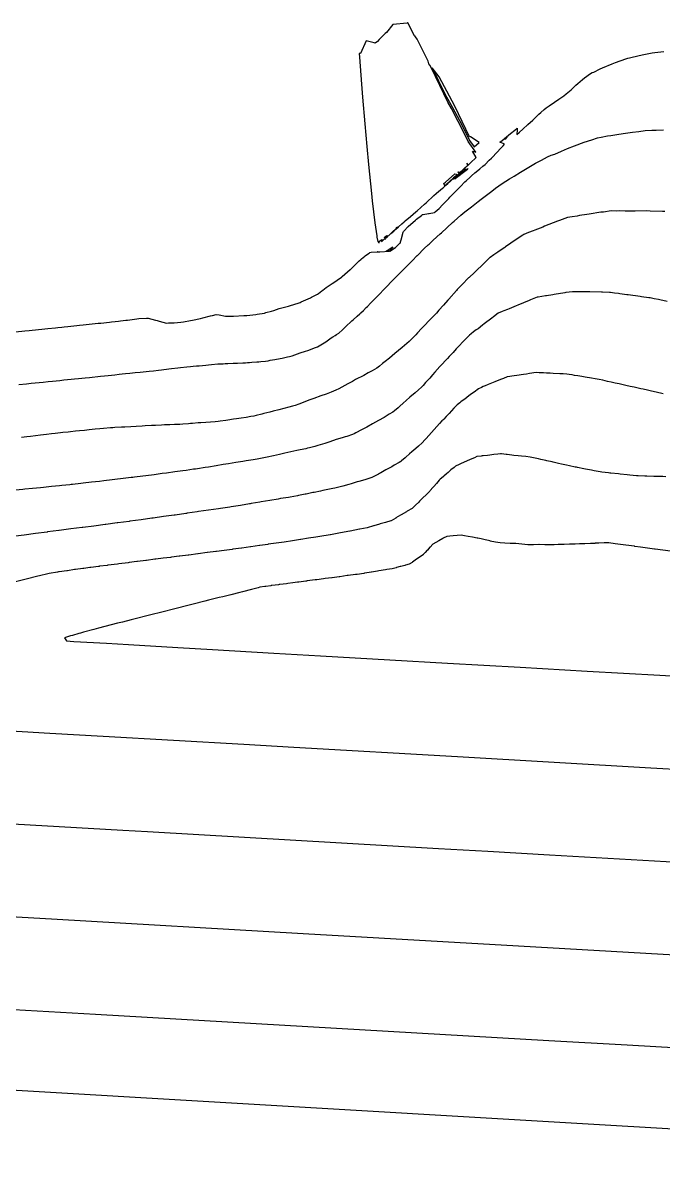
# Model space of a CAD drawing. Header units: metres. Extents: x 483462 to 484492, y 8428718 to 8429266.
# Drawn here: x 484149.13 to 484160.86, y 8428824.98 to 8428846.05 of the extents above; entities that cross this region are included whole.
import ezdxf

# ---------------------------------------------------------------- set-up
doc = ezdxf.new("R2010")
doc.units = ezdxf.units.M
doc.layers.add('C-TOPO-MAJR', color=9, linetype='Continuous')
doc.layers.add('C-TOPO-MINR', color=8, linetype='Continuous')

msp = doc.modelspace()

# ---------------------------------------------------------------- linework, layer by layer
at = {"layer": 'C-TOPO-MAJR', "color": 9, "linetype": 'Continuous', "lineweight": -3, "elevation": 1190, "flags": 128}
for points in [[(484155.315, 8428845.492), (484155.292, 8428845.493), (484155.294, 8428845.425), (484155.331, 8428844.928), (484155.349, 8428844.693), (484155.392, 8428844.205), (484155.429, 8428843.788), (484155.463, 8428843.456), (484155.515, 8428842.925), (484155.531, 8428842.795), (484155.578, 8428842.388), (484155.612, 8428842.153), (484155.616, 8428842.128), (484155.634, 8428842.047), (484155.64, 8428842.043), (484155.647, 8428842.03), (484155.662, 8428842.027), (484155.664, 8428842.028), (484155.642, 8428842.044), (484155.705, 8428842.087), (484155.71, 8428842.077), (484155.699, 8428842.039), (484155.699, 8428842.039), (484155.702, 8428842.041), (484155.759, 8428842.101), (484155.796, 8428842.12), (484155.81, 8428842.135), (484155.798, 8428842.127), (484155.766, 8428842.11), (484155.748, 8428842.121), (484155.799, 8428842.155), (484155.802, 8428842.149), (484155.81, 8428842.148), (484155.831, 8428842.159), (484155.864, 8428842.187), (484155.873, 8428842.194), (484155.925, 8428842.237), (484155.963, 8428842.272), (484156.009, 8428842.319), (484156.07, 8428842.374), (484156.114, 8428842.41), (484156.133, 8428842.426), (484156.231, 8428842.507), (484156.328, 8428842.59), (484156.352, 8428842.61), (484156.487, 8428842.73), (484156.518, 8428842.759), (484156.661, 8428842.89), (484156.703, 8428842.928), (484156.706, 8428842.931), (484156.743, 8428842.962), (484156.784, 8428842.994), (484156.815, 8428843.024), (484156.834, 8428843.037), (484156.834, 8428843.038), (484156.836, 8428843.038), (484156.836, 8428843.038), (484156.877, 8428843.077), (484156.914, 8428843.11), (484156.945, 8428843.139), (484156.952, 8428843.144), (484156.957, 8428843.148), (484156.996, 8428843.183), (484157.062, 8428843.252), (484157.056, 8428843.246), (484157.045, 8428843.235), (484157.022, 8428843.215), (484156.954, 8428843.153), (484156.899, 8428843.103), (484156.861, 8428843.07), (484156.845, 8428843.108), (484156.873, 8428843.132), (484157.045, 8428843.287), (484157.072, 8428843.281), (484157.077, 8428843.265), (484157.074, 8428843.262), (484157.072, 8428843.261), (484157.07, 8428843.258), (484157.005, 8428843.192), (484157.001, 8428843.188), (484157.006, 8428843.186), (484157.012, 8428843.191), (484157.017, 8428843.195), (484157.024, 8428843.201), (484157.1, 8428843.271), (484157.111, 8428843.281), (484157.117, 8428843.293), (484157.105, 8428843.326), (484157.146, 8428843.32), (484157.298, 8428843.458), (484157.31, 8428843.469), (484157.327, 8428843.485), (484157.356, 8428843.513), (484157.412, 8428843.563), (484157.436, 8428843.587), (484157.368, 8428843.702), (484157.43, 8428843.685), (484157.286, 8428843.88), (484157.225, 8428844.011), (484156.98, 8428844.484), (484156.918, 8428844.601), (484156.618, 8428845.221), (484156.585, 8428845.277), (484156.565, 8428845.304), (484156.553, 8428845.352), (484156.352, 8428845.758), (484156.323, 8428845.801), (484156.311, 8428845.815), (484156.307, 8428845.817), (484156.182, 8428846.052), (484156.178, 8428846.052), (484156.168, 8428846.047), (484155.907, 8428846.025), (484155.788, 8428845.877), (484155.767, 8428845.858), (484155.658, 8428845.749), (484155.627, 8428845.712), (484155.582, 8428845.684), (484155.562, 8428845.691), (484155.42, 8428845.722), (484155.315, 8428845.492)], [(484156.758, 8428845.066), (484156.627, 8428845.229), (484156.862, 8428844.753), (484157.002, 8428844.502), (484157.171, 8428844.184), (484157.311, 8428843.901), (484157.397, 8428843.785), (484157.492, 8428843.862), (484157.332, 8428843.964), (484157.315, 8428843.965), (484157.113, 8428844.388), (484157.08, 8428844.453), (484156.996, 8428844.621), (484156.758, 8428845.066)], [(484157.984, 8428843.942), (484158.004, 8428843.957), (484157.992, 8428843.954), (484157.959, 8428843.921), (484157.984, 8428843.942)], [(484157.278, 8428843.371), (484157.291, 8428843.383), (484157.286, 8428843.383), (484157.28, 8428843.378), (484157.253, 8428843.369), (484157.235, 8428843.364), (484157.207, 8428843.338), (484157.153, 8428843.3), (484157.14, 8428843.294), (484157.114, 8428843.269), (484157.066, 8428843.225), (484157.055, 8428843.212), (484157.041, 8428843.194), (484157.042, 8428843.191), (484157.053, 8428843.202), (484157.278, 8428843.371)], [(484157.129, 8428843.304), (484157.129, 8428843.298), (484157.229, 8428843.39), (484157.29, 8428843.45), (484157.129, 8428843.304)], [(484157.263, 8428843.484), (484157.274, 8428843.445), (484157.286, 8428843.455), (484157.263, 8428843.484)], [(484157.13, 8428843.29), (484157.107, 8428843.275), (484157.035, 8428843.209), (484157.056, 8428843.223), (484157.13, 8428843.29)], [(484155.967, 8428842.29), (484155.96, 8428842.28), (484155.877, 8428842.199), (484155.994, 8428842.312), (484155.967, 8428842.29)], [(484155.767, 8428842.089), (484155.767, 8428842.089), (484155.764, 8428842.087), (484155.764, 8428842.087), (484155.767, 8428842.089)], [(484155.369, 8428841.766), (484155.369, 8428841.766), (484155.369, 8428841.766), (484155.369, 8428841.765), (484155.369, 8428841.766)]]:
    msp.add_lwpolyline(points, close=True, dxfattribs=at)
at = {"layer": 'C-TOPO-MAJR', "color": 9, "linetype": 'Continuous', "lineweight": -3, "flags": 128}
for points, elevation in [([(484148.87, 8428840.38), (484149.161, 8428840.41), (484149.241, 8428840.418), (484149.525, 8428840.448), (484149.578, 8428840.453), (484149.721, 8428840.468), (484149.767, 8428840.473), (484149.835, 8428840.48), (484149.881, 8428840.484), (484149.949, 8428840.491), (484150.111, 8428840.508), (484150.161, 8428840.513), (484150.226, 8428840.52), (484150.504, 8428840.549), (484150.55, 8428840.554), (484150.711, 8428840.57), (484150.749, 8428840.574), (484150.814, 8428840.581), (484150.878, 8428840.587), (484150.916, 8428840.591), (484151.01, 8428840.605), (484151.042, 8428840.609), (484151.212, 8428840.631), (484151.249, 8428840.635), (484151.393, 8428840.642), (484151.422, 8428840.644), (484151.556, 8428840.607), (484151.588, 8428840.599), (484151.622, 8428840.59), (484151.755, 8428840.554), (484151.791, 8428840.555), (484151.897, 8428840.556), (484152.018, 8428840.571), (484152.067, 8428840.576), (484152.194, 8428840.597), (484152.235, 8428840.603), (484152.378, 8428840.635), (484152.424, 8428840.647), (484152.564, 8428840.685), (484152.599, 8428840.693), (484152.67, 8428840.711), (484152.725, 8428840.701), (484152.754, 8428840.696), (484152.809, 8428840.685), (484152.837, 8428840.679), (484152.959, 8428840.68), (484152.987, 8428840.68), (484153.177, 8428840.689), (484153.203, 8428840.691), (484153.229, 8428840.694), (484153.397, 8428840.711), (484153.422, 8428840.715), (484153.553, 8428840.736), (484153.581, 8428840.744), (484153.683, 8428840.773), (484153.723, 8428840.786), (484153.824, 8428840.819), (484153.85, 8428840.827), (484153.991, 8428840.865), (484154.014, 8428840.871), (484154.189, 8428840.926), (484154.209, 8428840.932), (484154.226, 8428840.94), (484154.398, 8428841.017), (484154.413, 8428841.025), (484154.527, 8428841.084), (484154.544, 8428841.096), (484154.608, 8428841.142), (484154.625, 8428841.155), (484154.687, 8428841.202), (484154.796, 8428841.275), (484154.807, 8428841.282), (484154.963, 8428841.394), (484154.971, 8428841.4), (484154.978, 8428841.406), (484155.124, 8428841.534), (484155.128, 8428841.537), (484155.217, 8428841.622), (484155.219, 8428841.623), (484155.254, 8428841.659), (484155.29, 8428841.696), (484155.29, 8428841.696), (484155.318, 8428841.717), (484155.332, 8428841.728), (484155.393, 8428841.78), (484155.407, 8428841.792), (484155.472, 8428841.836), (484155.486, 8428841.846), (484155.486, 8428841.846), (484155.509, 8428841.85), (484155.624, 8428841.857), (484155.621, 8428841.857), (484155.667, 8428841.858), (484155.671, 8428841.858), (484155.847, 8428841.869), (484155.782, 8428841.87), (484155.906, 8428841.951), (484155.852, 8428841.872), (484155.956, 8428841.938), (484156.037, 8428842.015), (484156.043, 8428842.02), (484156.07, 8428842.118), (484156.072, 8428842.125), (484156.097, 8428842.221), (484156.1, 8428842.23), (484156.11, 8428842.239), (484156.191, 8428842.323), (484156.32, 8428842.437), (484156.344, 8428842.459), (484156.433, 8428842.527), (484156.451, 8428842.541), (484156.466, 8428842.543), (484156.56, 8428842.559), (484156.576, 8428842.562), (484156.669, 8428842.578), (484156.685, 8428842.592), (484156.755, 8428842.652), (484156.817, 8428842.718), (484156.842, 8428842.743), (484156.932, 8428842.834), (484156.954, 8428842.857), (484156.984, 8428842.888), (484157.121, 8428843.028), (484157.147, 8428843.054), (484157.23, 8428843.138), (484157.26, 8428843.167), (484157.317, 8428843.221), (484157.351, 8428843.251), (484157.408, 8428843.303), (484157.465, 8428843.35), (484157.503, 8428843.381), (484157.56, 8428843.427), (484157.599, 8428843.46), (484157.675, 8428843.536), (484157.716, 8428843.576), (484157.824, 8428843.688), (484157.877, 8428843.743), (484157.93, 8428843.8), (484157.957, 8428843.829), (484157.93, 8428843.842), (484157.897, 8428843.856), (484157.87, 8428843.868), (484157.909, 8428843.9), (484157.99, 8428843.968), (484158.065, 8428844.028), (484158.146, 8428844.09), (484158.19, 8428844.123), (484158.187, 8428844.098), (484158.184, 8428844.064), (484158.181, 8428844.04), (484158.178, 8428844.006), (484158.229, 8428844.05), (484158.292, 8428844.106), (484158.382, 8428844.19), (484158.472, 8428844.274), (484158.528, 8428844.326), (484158.586, 8428844.379), (484158.623, 8428844.414), (484158.684, 8428844.466), (484158.721, 8428844.499), (484158.773, 8428844.535), (484158.871, 8428844.602), (484158.948, 8428844.654), (484159.044, 8428844.72), (484159.088, 8428844.751), (484159.149, 8428844.805), (484159.176, 8428844.83), (484159.238, 8428844.887), (484159.264, 8428844.911), (484159.302, 8428844.943), (484159.382, 8428845.016), (484159.419, 8428845.045), (484159.531, 8428845.129), (484159.56, 8428845.142), (484159.59, 8428845.153), (484159.709, 8428845.213), (484159.75, 8428845.23), (484159.926, 8428845.303), (484159.989, 8428845.328), (484160.177, 8428845.393), (484160.216, 8428845.408), (484160.244, 8428845.413), (484160.424, 8428845.459), (484160.452, 8428845.463), (484160.482, 8428845.47), (484160.661, 8428845.502), (484160.71, 8428845.512), (484160.879, 8428845.532)], 1190), ([(484160.916, 8428837.738), (484160.861, 8428837.739), (484160.724, 8428837.743), (484160.692, 8428837.744), (484160.567, 8428837.746), (484160.549, 8428837.746), (484160.531, 8428837.747), (484160.407, 8428837.751), (484160.377, 8428837.754), (484160.252, 8428837.766), (484160.202, 8428837.771), (484160.074, 8428837.785), (484160.043, 8428837.788), (484159.904, 8428837.802), (484159.884, 8428837.805), (484159.863, 8428837.807), (484159.737, 8428837.822), (484159.708, 8428837.827), (484159.598, 8428837.847), (484159.549, 8428837.856), (484159.439, 8428837.878), (484159.41, 8428837.883), (484159.292, 8428837.907), (484159.273, 8428837.911), (484159.253, 8428837.915), (484159.146, 8428837.937), (484159.094, 8428837.949), (484158.997, 8428837.97), (484158.944, 8428837.982), (484158.848, 8428838.004), (484158.83, 8428838.008), (484158.729, 8428838.03), (484158.71, 8428838.034), (484158.618, 8428838.055), (484158.577, 8428838.063), (484158.489, 8428838.082), (484158.426, 8428838.093), (484158.344, 8428838.109), (484158.266, 8428838.115), (484158.205, 8428838.121), (484158.127, 8428838.127), (484158.089, 8428838.13), (484158.002, 8428838.142), (484157.984, 8428838.144), (484157.901, 8428838.154), (484157.882, 8428838.156), (484157.834, 8428838.15), (484157.761, 8428838.142), (484157.688, 8428838.131), (484157.641, 8428838.125), (484157.563, 8428838.119), (484157.546, 8428838.117), (484157.529, 8428838.115), (484157.449, 8428838.105), (484157.404, 8428838.085), (484157.328, 8428838.054), (484157.258, 8428838.021), (484157.216, 8428838.002), (484157.148, 8428837.974), (484157.123, 8428837.963), (484157.058, 8428837.932), (484157.029, 8428837.908), (484156.973, 8428837.862), (484156.92, 8428837.814), (484156.894, 8428837.792), (484156.843, 8428837.749), (484156.829, 8428837.737), (484156.778, 8428837.693), (484156.758, 8428837.671), (484156.708, 8428837.615), (484156.657, 8428837.557), (484156.64, 8428837.538), (484156.593, 8428837.485), (484156.584, 8428837.475), (484156.536, 8428837.422), (484156.519, 8428837.406), (484156.459, 8428837.348), (484156.395, 8428837.287), (484156.381, 8428837.273), (484156.325, 8428837.217), (484156.317, 8428837.21), (484156.259, 8428837.156), (484156.171, 8428837.103), (484156.157, 8428837.094), (484156.059, 8428837.039), (484156.047, 8428837.032), (484155.964, 8428836.981), (484155.961, 8428836.979), (484155.875, 8428836.931), (484155.872, 8428836.929), (484155.869, 8428836.928), (484155.774, 8428836.899), (484155.771, 8428836.898), (484155.672, 8428836.871), (484155.664, 8428836.869), (484155.559, 8428836.838), (484155.551, 8428836.836), (484155.437, 8428836.803), (484155.434, 8428836.803), (484155.299, 8428836.776), (484155.296, 8428836.775), (484155.122, 8428836.742), (484155.119, 8428836.742), (484154.949, 8428836.708), (484154.945, 8428836.707), (484154.763, 8428836.672), (484154.761, 8428836.672), (484154.76, 8428836.672), (484154.567, 8428836.641), (484154.567, 8428836.641), (484154.493, 8428836.629), (484154.362, 8428836.609), (484154.22, 8428836.586), (484154.218, 8428836.586), (484154.217, 8428836.586), (484154.07, 8428836.562), (484154.069, 8428836.562), (484153.916, 8428836.539), (484153.913, 8428836.538), (484153.765, 8428836.517), (484153.624, 8428836.498), (484153.616, 8428836.497), (484153.469, 8428836.477), (484153.463, 8428836.476), (484153.305, 8428836.453), (484153.3, 8428836.453), (484153.137, 8428836.43), (484153.132, 8428836.429), (484152.973, 8428836.407), (484152.964, 8428836.406), (484152.815, 8428836.387), (484152.674, 8428836.369), (484152.659, 8428836.366), (484152.511, 8428836.347), (484152.5, 8428836.346), (484152.339, 8428836.325), (484152.331, 8428836.324), (484152.165, 8428836.302), (484152.157, 8428836.301), (484152.001, 8428836.281), (484151.988, 8428836.28), (484151.85, 8428836.262), (484151.829, 8428836.259), (484151.696, 8428836.243), (484151.559, 8428836.225), (484151.544, 8428836.224), (484151.391, 8428836.204), (484151.381, 8428836.203), (484151.224, 8428836.183), (484151.213, 8428836.182), (484151.073, 8428836.164), (484151.057, 8428836.162), (484150.883, 8428836.14), (484150.858, 8428836.136), (484150.684, 8428836.114), (484150.667, 8428836.112), (484150.531, 8428836.095), (484150.52, 8428836.093), (484150.508, 8428836.092), (484150.369, 8428836.074), (484150.354, 8428836.072), (484150.243, 8428836.057), (484150.22, 8428836.054), (484150.087, 8428836.036), (484150.072, 8428836.034), (484149.94, 8428836.015), (484149.93, 8428836.014), (484149.789, 8428835.996), (484149.779, 8428835.994), (484149.761, 8428835.99), (484149.608, 8428835.966), (484149.58, 8428835.959), (484149.427, 8428835.923), (484149.4, 8428835.916), (484149.186, 8428835.861), (484149.135, 8428835.848), (484148.916, 8428835.791)], 1200), ([(484147.48, 8428833.164), (484149.616, 8428833.04), (484150.594, 8428832.983), (484153.172, 8428832.834), (484154.089, 8428832.781), (484157.093, 8428832.608), (484160.637, 8428832.405), (484161.294, 8428832.367), (484165.24, 8428832.142), (484165.69, 8428832.116), (484169.985, 8428831.871), (484170.197, 8428831.859), (484174.002, 8428831.643)], 1200)]:
    msp.add_lwpolyline(points, dxfattribs=dict(at, elevation=elevation))
at = {"layer": 'C-TOPO-MINR', "color": 8, "linetype": 'Continuous', "lineweight": -3, "flags": 128}
for points, elevation in [([(484149.051, 8428839.427), (484149.187, 8428839.441), (484149.277, 8428839.45), (484149.495, 8428839.472), (484149.587, 8428839.481), (484149.669, 8428839.489), (484149.803, 8428839.503), (484149.873, 8428839.51), (484149.939, 8428839.517), (484150.006, 8428839.523), (484150.073, 8428839.53), (484150.142, 8428839.537), (484150.267, 8428839.55), (484150.343, 8428839.558), (484150.545, 8428839.578), (484150.623, 8428839.586), (484150.689, 8428839.593), (484150.809, 8428839.605), (484150.89, 8428839.614), (484150.946, 8428839.62), (484151.003, 8428839.626), (484151.083, 8428839.635), (484151.184, 8428839.645), (484151.276, 8428839.655), (484151.442, 8428839.672), (484151.516, 8428839.68), (484151.61, 8428839.69), (484151.666, 8428839.697), (484151.707, 8428839.701), (484151.76, 8428839.708), (484151.801, 8428839.712), (484151.851, 8428839.718), (484151.964, 8428839.731), (484152.014, 8428839.737), (484152.131, 8428839.75), (484152.194, 8428839.756), (484152.244, 8428839.761), (484152.307, 8428839.767), (484152.357, 8428839.771), (484152.48, 8428839.783), (484152.53, 8428839.787), (484152.58, 8428839.792), (484152.699, 8428839.803), (484152.752, 8428839.805), (484152.793, 8428839.807), (484152.834, 8428839.809), (484152.881, 8428839.811), (484152.98, 8428839.815), (484153.02, 8428839.817), (484153.06, 8428839.819), (484153.159, 8428839.823), (484153.205, 8428839.826), (484153.242, 8428839.829), (484153.28, 8428839.832), (484153.323, 8428839.835), (484153.413, 8428839.842), (484153.449, 8428839.844), (484153.484, 8428839.847), (484153.575, 8428839.854), (484153.621, 8428839.862), (484153.66, 8428839.87), (484153.7, 8428839.878), (484153.746, 8428839.887), (484153.84, 8428839.905), (484153.876, 8428839.911), (484153.975, 8428839.931), (484154.011, 8428839.938), (484154.059, 8428839.955), (484154.108, 8428839.971), (484154.156, 8428839.989), (484154.21, 8428840.007), (484154.308, 8428840.038), (484154.349, 8428840.051), (484154.49, 8428840.104), (484154.526, 8428840.118), (484154.555, 8428840.136), (484154.676, 8428840.211), (484154.703, 8428840.23), (484154.778, 8428840.283), (484154.808, 8428840.301), (484154.847, 8428840.325), (484154.877, 8428840.344), (484154.916, 8428840.369), (484154.982, 8428840.43), (484155.009, 8428840.453), (484155.038, 8428840.481), (484155.155, 8428840.591), (484155.18, 8428840.613), (484155.253, 8428840.681), (484155.3, 8428840.723), (484155.322, 8428840.743), (484155.369, 8428840.786), (484155.42, 8428840.837), (484155.441, 8428840.858), (484155.496, 8428840.915), (484155.588, 8428841.009), (484155.606, 8428841.028), (484155.623, 8428841.045), (484155.778, 8428841.204), (484155.79, 8428841.217), (484155.89, 8428841.319), (484155.956, 8428841.387), (484155.965, 8428841.395), (484156.031, 8428841.463), (484156.152, 8428841.585), (484156.155, 8428841.588), (484156.158, 8428841.591), (484156.262, 8428841.696), (484156.356, 8428841.79), (484156.36, 8428841.794), (484156.484, 8428841.918), (484156.558, 8428841.988), (484156.571, 8428842), (484156.647, 8428842.07), (484156.774, 8428842.187), (484156.797, 8428842.208), (484156.999, 8428842.393), (484157.034, 8428842.423), (484157.156, 8428842.533), (484157.228, 8428842.59), (484157.299, 8428842.644), (484157.347, 8428842.683), (484157.471, 8428842.78), (484157.526, 8428842.822), (484157.721, 8428842.973), (484157.792, 8428843.023), (484157.909, 8428843.111), (484157.978, 8428843.153), (484158.047, 8428843.193), (484158.131, 8428843.247), (484158.249, 8428843.317), (484158.34, 8428843.371), (484158.525, 8428843.481), (484158.632, 8428843.536), (484158.744, 8428843.6), (484158.811, 8428843.627), (484158.878, 8428843.651), (484158.998, 8428843.705), (484159.111, 8428843.749), (484159.237, 8428843.798), (484159.413, 8428843.866), (484159.554, 8428843.908), (484159.662, 8428843.947), (484159.727, 8428843.958), (484159.841, 8428843.983), (484159.906, 8428843.991), (484160.015, 8428844.007), (484160.128, 8428844.026), (484160.302, 8428844.051), (484160.419, 8428844.064), (484160.534, 8428844.079), (484160.659, 8428844.089), (484160.735, 8428844.09), (484160.87, 8428844.095)], 1192), ([(484160.896, 8428842.597), (484160.85, 8428842.6), (484160.627, 8428842.605), (484160.567, 8428842.607), (484160.352, 8428842.606), (484160.294, 8428842.606), (484160.169, 8428842.605), (484160.068, 8428842.608), (484160.014, 8428842.606), (484159.913, 8428842.607), (484159.773, 8428842.588), (484159.723, 8428842.583), (484159.509, 8428842.549), (484159.464, 8428842.543), (484159.331, 8428842.522), (484159.286, 8428842.512), (484159.197, 8428842.501), (484159.109, 8428842.486), (484158.966, 8428842.433), (484158.924, 8428842.42), (484158.69, 8428842.327), (484158.655, 8428842.313), (484158.511, 8428842.255), (484158.482, 8428842.241), (484158.397, 8428842.21), (484158.312, 8428842.175), (484158.29, 8428842.163), (484158.17, 8428842.084), (484157.971, 8428841.948), (484157.96, 8428841.94), (484157.839, 8428841.857), (484157.832, 8428841.851), (484157.761, 8428841.804), (484157.69, 8428841.755), (484157.687, 8428841.752), (484157.605, 8428841.676), (484157.581, 8428841.653), (484157.581, 8428841.653), (484157.408, 8428841.487), (484157.403, 8428841.482), (484157.304, 8428841.387), (484157.297, 8428841.38), (484157.24, 8428841.326), (484157.232, 8428841.317), (484157.176, 8428841.262), (484157.088, 8428841.165), (484157.075, 8428841.151), (484156.932, 8428840.992), (484156.916, 8428840.974), (484156.834, 8428840.883), (484156.816, 8428840.863), (484156.77, 8428840.81), (484156.751, 8428840.788), (484156.705, 8428840.736), (484156.623, 8428840.651), (484156.598, 8428840.623), (484156.466, 8428840.485), (484156.435, 8428840.453), (484156.359, 8428840.373), (484156.328, 8428840.339), (484156.285, 8428840.293), (484156.251, 8428840.258), (484156.207, 8428840.213), (484156.124, 8428840.144), (484156.08, 8428840.107), (484155.945, 8428839.996), (484155.894, 8428839.955), (484155.843, 8428839.912), (484155.764, 8428839.847), (484155.718, 8428839.809), (484155.662, 8428839.765), (484155.616, 8428839.729), (484155.526, 8428839.679), (484155.454, 8428839.638), (484155.373, 8428839.595), (484155.225, 8428839.516), (484155.169, 8428839.484), (484155.081, 8428839.437), (484155.025, 8428839.406), (484154.974, 8428839.377), (484154.914, 8428839.347), (484154.863, 8428839.321), (484154.779, 8428839.289), (484154.686, 8428839.252), (484154.588, 8428839.219), (484154.456, 8428839.17), (484154.384, 8428839.143), (484154.304, 8428839.114), (484154.231, 8428839.087), (484154.182, 8428839.068), (484154.114, 8428839.045), (484154.065, 8428839.028), (484153.998, 8428839.01), (484153.908, 8428838.986), (484153.815, 8428838.963), (484153.712, 8428838.937), (484153.651, 8428838.921), (484153.543, 8428838.893), (484153.502, 8428838.882), (484153.401, 8428838.858), (484153.36, 8428838.848), (484153.304, 8428838.839), (484153.215, 8428838.825), (484153.127, 8428838.812), (484153.038, 8428838.799), (484152.984, 8428838.791), (484152.88, 8428838.775), (484152.843, 8428838.769), (484152.74, 8428838.754), (484152.703, 8428838.749), (484152.651, 8428838.745), (484152.562, 8428838.738), (484152.477, 8428838.732), (484152.387, 8428838.726), (484152.336, 8428838.722), (484152.234, 8428838.713), (484152.198, 8428838.71), (484152.162, 8428838.708), (484152.054, 8428838.699), (484152, 8428838.697), (484151.904, 8428838.692), (484151.816, 8428838.689), (484151.719, 8428838.685), (484151.666, 8428838.683), (484151.558, 8428838.678), (484151.521, 8428838.676), (484151.484, 8428838.674), (484151.368, 8428838.667), (484151.309, 8428838.664), (484151.199, 8428838.658), (484151.102, 8428838.653), (484150.991, 8428838.646), (484150.931, 8428838.643), (484150.811, 8428838.636), (484150.771, 8428838.633), (484150.731, 8428838.631), (484150.603, 8428838.622), (484150.536, 8428838.615), (484150.449, 8428838.607), (484150.338, 8428838.596), (484150.251, 8428838.587), (484150.16, 8428838.577), (484150.091, 8428838.57), (484149.996, 8428838.56), (484149.953, 8428838.556), (484149.856, 8428838.546), (484149.814, 8428838.541), (484149.716, 8428838.531), (484149.648, 8428838.523), (484149.554, 8428838.512), (484149.448, 8428838.499), (484149.357, 8428838.488), (484149.262, 8428838.476), (484149.197, 8428838.468), (484149.098, 8428838.456)], 1194), ([(484160.939, 8428840.949), (484160.802, 8428840.977), (484160.778, 8428840.982), (484160.701, 8428840.998), (484160.624, 8428841.014), (484160.601, 8428841.018), (484160.468, 8428841.036), (484160.444, 8428841.04), (484160.221, 8428841.069), (484160.2, 8428841.072), (484160.067, 8428841.09), (484160.048, 8428841.093), (484159.974, 8428841.103), (484159.9, 8428841.113), (484159.882, 8428841.115), (484159.754, 8428841.118), (484159.734, 8428841.119), (484159.52, 8428841.123), (484159.502, 8428841.123), (484159.376, 8428841.125), (484159.359, 8428841.125), (484159.288, 8428841.127), (484159.271, 8428841.127), (484159.2, 8428841.128), (484159.081, 8428841.11), (484159.062, 8428841.107), (484158.863, 8428841.076), (484158.844, 8428841.072), (484158.727, 8428841.053), (484158.708, 8428841.051), (484158.641, 8428841.041), (484158.575, 8428841.029), (484158.556, 8428841.026), (484158.431, 8428840.976), (484158.407, 8428840.967), (484158.197, 8428840.88), (484158.167, 8428840.867), (484158.042, 8428840.815), (484158.012, 8428840.803), (484157.94, 8428840.776), (484157.911, 8428840.762), (484157.841, 8428840.732), (484157.75, 8428840.665), (484157.722, 8428840.645), (484157.579, 8428840.536), (484157.55, 8428840.513), (484157.469, 8428840.45), (484157.437, 8428840.428), (484157.389, 8428840.392), (484157.343, 8428840.356), (484157.31, 8428840.33), (484157.243, 8428840.261), (484157.211, 8428840.228), (484157.104, 8428840.115), (484157.071, 8428840.078), (484157.011, 8428840.014), (484156.976, 8428839.977), (484156.941, 8428839.94), (484156.907, 8428839.904), (484156.87, 8428839.864), (484156.814, 8428839.801), (484156.772, 8428839.756), (484156.68, 8428839.654), (484156.635, 8428839.604), (484156.583, 8428839.546), (484156.539, 8428839.495), (484156.509, 8428839.462), (484156.462, 8428839.411), (484156.432, 8428839.379), (484156.375, 8428839.328), (484156.315, 8428839.274), (484156.221, 8428839.192), (484156.152, 8428839.133), (484156.098, 8428839.086), (484156.034, 8428839.027), (484156.005, 8428839), (484155.935, 8428838.942), (484155.905, 8428838.917), (484155.842, 8428838.881), (484155.746, 8428838.825), (484155.642, 8428838.767), (484155.533, 8428838.709), (484155.428, 8428838.648), (484155.368, 8428838.615), (484155.335, 8428838.595), (484155.23, 8428838.54), (484155.199, 8428838.524), (484155.168, 8428838.513), (484155.063, 8428838.476), (484155.033, 8428838.467), (484154.979, 8428838.449), (484154.871, 8428838.417), (484154.75, 8428838.377), (484154.662, 8428838.348), (484154.531, 8428838.307), (484154.476, 8428838.29), (484154.38, 8428838.267), (484154.345, 8428838.258), (484154.309, 8428838.251), (484154.207, 8428838.229), (484154.146, 8428838.216), (484154.038, 8428838.193), (484153.928, 8428838.168), (484153.832, 8428838.147), (484153.72, 8428838.122), (484153.601, 8428838.097), (484153.541, 8428838.084), (484153.418, 8428838.061), (484153.381, 8428838.055), (484153.345, 8428838.049), (484153.22, 8428838.028), (484153.158, 8428838.018), (484153.027, 8428837.996), (484152.893, 8428837.973), (484152.799, 8428837.958), (484152.666, 8428837.936), (484152.525, 8428837.913), (484152.466, 8428837.904), (484152.323, 8428837.883), (484152.289, 8428837.878), (484152.255, 8428837.873), (484152.115, 8428837.853), (484152.057, 8428837.845), (484151.91, 8428837.825), (484151.76, 8428837.805), (484151.675, 8428837.793), (484151.529, 8428837.774), (484151.376, 8428837.755), (484151.323, 8428837.748), (484151.17, 8428837.728), (484151.14, 8428837.724), (484151.11, 8428837.721), (484150.963, 8428837.702), (484150.81, 8428837.684), (484150.76, 8428837.678), (484150.605, 8428837.661), (484150.531, 8428837.652), (484150.383, 8428837.636), (484150.23, 8428837.619), (484150.185, 8428837.614), (484150.034, 8428837.597), (484150.009, 8428837.594), (484149.984, 8428837.591), (484149.839, 8428837.575), (484149.798, 8428837.571), (484149.651, 8428837.555), (484149.503, 8428837.54), (484149.444, 8428837.534), (484149.302, 8428837.52), (484149.161, 8428837.506), (484149.125, 8428837.502), (484148.987, 8428837.488)], 1196), ([(484160.863, 8428839.259), (484160.735, 8428839.287), (484160.652, 8428839.305), (484160.575, 8428839.322), (484160.497, 8428839.339), (484160.453, 8428839.349), (484160.407, 8428839.359), (484160.332, 8428839.376), (484160.257, 8428839.392), (484160.181, 8428839.409), (484160.056, 8428839.437), (484159.986, 8428839.452), (484159.911, 8428839.469), (484159.844, 8428839.484), (484159.801, 8428839.494), (484159.757, 8428839.504), (484159.692, 8428839.518), (484159.62, 8428839.53), (484159.553, 8428839.541), (484159.431, 8428839.562), (484159.37, 8428839.572), (484159.297, 8428839.584), (484159.239, 8428839.594), (484159.197, 8428839.602), (484159.139, 8428839.611), (484159.097, 8428839.617), (484159.028, 8428839.621), (484158.968, 8428839.625), (484158.85, 8428839.63), (484158.793, 8428839.632), (484158.725, 8428839.635), (484158.671, 8428839.639), (484158.631, 8428839.641), (484158.591, 8428839.642), (484158.537, 8428839.644), (484158.414, 8428839.626), (484158.358, 8428839.619), (484158.303, 8428839.61), (484158.182, 8428839.592), (484158.129, 8428839.585), (484158.092, 8428839.58), (484158.055, 8428839.574), (484158.002, 8428839.565), (484157.939, 8428839.54), (484157.883, 8428839.519), (484157.777, 8428839.475), (484157.719, 8428839.449), (484157.658, 8428839.424), (484157.6, 8428839.402), (484157.565, 8428839.388), (484157.532, 8428839.373), (484157.477, 8428839.349), (484157.397, 8428839.289), (484157.348, 8428839.254), (484157.302, 8428839.217), (484157.226, 8428839.16), (484157.179, 8428839.125), (484157.156, 8428839.108), (484157.134, 8428839.091), (484157.087, 8428839.054), (484157.028, 8428838.992), (484156.983, 8428838.946), (484156.939, 8428838.898), (484156.884, 8428838.839), (484156.841, 8428838.794), (484156.824, 8428838.776), (484156.808, 8428838.759), (484156.764, 8428838.712), (484156.714, 8428838.656), (484156.665, 8428838.603), (484156.614, 8428838.546), (484156.567, 8428838.494), (484156.519, 8428838.44), (484156.506, 8428838.424), (484156.492, 8428838.41), (484156.442, 8428838.355), (484156.377, 8428838.297), (484156.329, 8428838.254), (484156.258, 8428838.194), (484156.212, 8428838.154), (484156.148, 8428838.096), (484156.135, 8428838.084), (484156.068, 8428838.027), (484156.055, 8428838.016), (484156.026, 8428838), (484155.934, 8428837.947), (484155.887, 8428837.92), (484155.781, 8428837.863), (484155.687, 8428837.807), (484155.661, 8428837.793), (484155.647, 8428837.785), (484155.549, 8428837.734), (484155.536, 8428837.726), (484155.521, 8428837.722), (484155.409, 8428837.686), (484155.395, 8428837.682), (484155.282, 8428837.651), (484155.251, 8428837.641), (484155.144, 8428837.607), (484155.098, 8428837.593), (484154.99, 8428837.562), (484154.844, 8428837.529), (484154.807, 8428837.521), (484154.621, 8428837.483), (484154.58, 8428837.474), (484154.462, 8428837.45), (484154.438, 8428837.445), (484154.319, 8428837.42), (484154.302, 8428837.417), (484154.176, 8428837.392), (484154.16, 8428837.389), (484154.023, 8428837.364), (484153.994, 8428837.359), (484153.848, 8428837.335), (484153.802, 8428837.327), (484153.65, 8428837.301), (484153.494, 8428837.275), (484153.467, 8428837.27), (484153.31, 8428837.244), (484153.294, 8428837.242), (484153.278, 8428837.239), (484153.113, 8428837.212), (484152.943, 8428837.186), (484152.917, 8428837.182), (484152.746, 8428837.157), (484152.708, 8428837.151), (484152.529, 8428837.124), (484152.345, 8428837.097), (484152.322, 8428837.094), (484152.137, 8428837.067), (484152.124, 8428837.065), (484152.111, 8428837.063), (484151.917, 8428837.035), (484151.897, 8428837.033), (484151.704, 8428837.006), (484151.515, 8428836.98), (484151.488, 8428836.976), (484151.291, 8428836.949), (484151.086, 8428836.921), (484151.071, 8428836.919), (484150.867, 8428836.892), (484150.859, 8428836.891), (484150.852, 8428836.89), (484150.642, 8428836.862), (484150.63, 8428836.861), (484150.424, 8428836.833), (484150.225, 8428836.807), (484150.212, 8428836.806), (484150.004, 8428836.779), (484149.788, 8428836.751), (484149.783, 8428836.75), (484149.573, 8428836.724), (484149.57, 8428836.723), (484149.568, 8428836.723), (484149.355, 8428836.696), (484149.353, 8428836.696), (484149.145, 8428836.669), (484148.989, 8428836.649)], 1198), ([(484160.997, 8428836.372), (484160.717, 8428836.41), (484160.703, 8428836.412), (484160.493, 8428836.44), (484160.448, 8428836.447), (484160.347, 8428836.46), (484160.338, 8428836.462), (484160.178, 8428836.484), (484159.986, 8428836.51), (484159.983, 8428836.51), (484159.982, 8428836.51), (484159.867, 8428836.526), (484159.866, 8428836.526), (484159.783, 8428836.523), (484159.781, 8428836.524), (484159.685, 8428836.519), (484159.683, 8428836.52), (484159.615, 8428836.517), (484159.614, 8428836.516), (484159.536, 8428836.513), (484159.534, 8428836.513), (484159.429, 8428836.509), (484159.428, 8428836.509), (484159.427, 8428836.509), (484159.333, 8428836.505), (484159.332, 8428836.505), (484159.251, 8428836.503), (484159.249, 8428836.502), (484159.248, 8428836.502), (484159.15, 8428836.498), (484159.149, 8428836.498), (484159.051, 8428836.496), (484159.05, 8428836.496), (484159.049, 8428836.496), (484158.941, 8428836.495), (484158.938, 8428836.494), (484158.865, 8428836.491), (484158.862, 8428836.491), (484158.789, 8428836.488), (484158.787, 8428836.488), (484158.695, 8428836.49), (484158.694, 8428836.49), (484158.588, 8428836.492), (484158.584, 8428836.492), (484158.486, 8428836.489), (484158.482, 8428836.489), (484158.384, 8428836.487), (484158.382, 8428836.487), (484158.273, 8428836.5), (484158.271, 8428836.501), (484158.162, 8428836.514), (484158.16, 8428836.514), (484158.06, 8428836.516), (484158.057, 8428836.516), (484157.963, 8428836.517), (484157.878, 8428836.527), (484157.875, 8428836.527), (484157.79, 8428836.539), (484157.789, 8428836.539), (484157.692, 8428836.559), (484157.691, 8428836.56), (484157.6, 8428836.58), (484157.6, 8428836.58), (484157.527, 8428836.596), (484157.466, 8428836.609), (484157.453, 8428836.612), (484157.453, 8428836.612), (484157.368, 8428836.627), (484157.289, 8428836.641), (484157.288, 8428836.641), (484157.224, 8428836.653), (484157.224, 8428836.653), (484157.161, 8428836.663), (484157.159, 8428836.663), (484157.084, 8428836.658), (484157.011, 8428836.652), (484157.011, 8428836.652), (484156.953, 8428836.649), (484156.952, 8428836.649), (484156.895, 8428836.644), (484156.895, 8428836.644), (484156.831, 8428836.609), (484156.824, 8428836.606), (484156.824, 8428836.606), (484156.752, 8428836.564), (484156.751, 8428836.564), (484156.696, 8428836.534), (484156.642, 8428836.503), (484156.641, 8428836.502), (484156.59, 8428836.448), (484156.588, 8428836.447), (484156.541, 8428836.394), (484156.539, 8428836.391), (484156.502, 8428836.35), (484156.465, 8428836.311), (484156.461, 8428836.307), (484156.396, 8428836.262), (484156.391, 8428836.258), (484156.324, 8428836.212), (484156.318, 8428836.208), (484156.268, 8428836.171), (484156.26, 8428836.166), (484156.209, 8428836.132), (484156.142, 8428836.114), (484156.129, 8428836.111), (484156.055, 8428836.093), (484156.044, 8428836.091), (484155.974, 8428836.072), (484155.966, 8428836.07), (484155.895, 8428836.051), (484155.797, 8428836.035), (484155.775, 8428836.032), (484155.649, 8428836.012), (484155.626, 8428836.008), (484155.515, 8428835.989), (484155.507, 8428835.987), (484155.396, 8428835.968), (484155.388, 8428835.967), (484155.373, 8428835.965), (484155.252, 8428835.948), (484155.225, 8428835.945), (484155.089, 8428835.927), (484155.072, 8428835.925), (484154.937, 8428835.905), (484154.926, 8428835.904), (484154.797, 8428835.886), (484154.786, 8428835.884), (484154.666, 8428835.869), (484154.634, 8428835.865), (484154.514, 8428835.85), (484154.482, 8428835.846), (484154.335, 8428835.827), (484154.322, 8428835.825), (484154.31, 8428835.823), (484154.186, 8428835.807), (484154.16, 8428835.804), (484154.071, 8428835.792), (484153.982, 8428835.78), (484153.956, 8428835.776), (484153.836, 8428835.761), (484153.823, 8428835.759), (484153.811, 8428835.758), (484153.689, 8428835.742), (484153.679, 8428835.741), (484153.67, 8428835.74), (484153.578, 8428835.728), (484153.559, 8428835.723), (484153.468, 8428835.71), (484153.44, 8428835.703), (484153.343, 8428835.679), (484153.317, 8428835.672), (484153.153, 8428835.63), (484153.102, 8428835.617), (484152.934, 8428835.574), (484152.789, 8428835.538), (484152.722, 8428835.521), (484152.528, 8428835.472), (484152.46, 8428835.454), (484152.246, 8428835.4), (484152.146, 8428835.375), (484151.937, 8428835.322), (484151.647, 8428835.249), (484151.494, 8428835.21), (484151.108, 8428835.113), (484150.952, 8428835.074), (484150.861, 8428835.051), (484150.512, 8428834.962), (484150.427, 8428834.937), (484150.236, 8428834.887), (484150.183, 8428834.87), (484150.149, 8428834.862), (484150.032, 8428834.827), (484149.997, 8428834.821), (484149.886, 8428834.786), (484149.921, 8428834.728), (484150.06, 8428834.72), (484150.659, 8428834.684), (484151.058, 8428834.661), (484151.962, 8428834.608), (484152.599, 8428834.571), (484153.725, 8428834.506), (484154.583, 8428834.457), (484155.85, 8428834.383), (484156.907, 8428834.323), (484158.241, 8428834.246), (484159.469, 8428834.176), (484160.801, 8428834.1), (484162.161, 8428834.022)], 1202), ([(484145.748, 8428831.561), (484150.959, 8428831.26), (484151.409, 8428831.234), (484156.745, 8428830.926), (484157.651, 8428830.874), (484158.78, 8428830.809), (484164.339, 8428830.49), (484166.104, 8428830.389), (484171.337, 8428830.09), (484173.772, 8428829.951), (484178.511, 8428829.681), (484181.604, 8428829.506), (484185.729, 8428829.272), (484189.416, 8428829.064), (484192.861, 8428828.87), (484197.031, 8428828.636), (484199.776, 8428828.482)], 1198), ([(484146.742, 8428829.801), (484149.646, 8428829.633), (484154.264, 8428829.367), (484158.209, 8428829.14), (484163.411, 8428828.841), (484167.384, 8428828.613), (484173.998, 8428828.235), (484176.984, 8428828.064), (484185.012, 8428827.607), (484186.826, 8428827.504), (484196.173, 8428826.974), (484196.728, 8428826.942), (484201.067, 8428826.697)], 1196), ([(484120.077, 8428829.65), (484122.279, 8428829.52), (484125.992, 8428829.303), (484129.398, 8428829.104), (484133.169, 8428828.885), (484138.013, 8428828.604), (484141.387, 8428828.409), (484147.883, 8428828.033), (484150.455, 8428827.885), (484158.767, 8428827.406), (484160.201, 8428827.324), (484170.429, 8428826.736), (484170.762, 8428826.717), (484182.631, 8428826.039), (484184.6, 8428825.926), (484195.14, 8428825.326), (484199.21, 8428825.095)], 1194), ([(484103.727, 8428826.514), (484130.905, 8428826.445), (484134.431, 8428826.859), (484137.881, 8428826.284), (484138.466, 8428827.113), (484148.171, 8428826.542), (484158.868, 8428825.914), (484170.321, 8428825.243), (484182.296, 8428824.542), (484184.945, 8428821.616), (484197.264, 8428820.843)], 1194)]:
    msp.add_lwpolyline(points, dxfattribs=dict(at, elevation=elevation))

doc.saveas('drawing.dxf')
